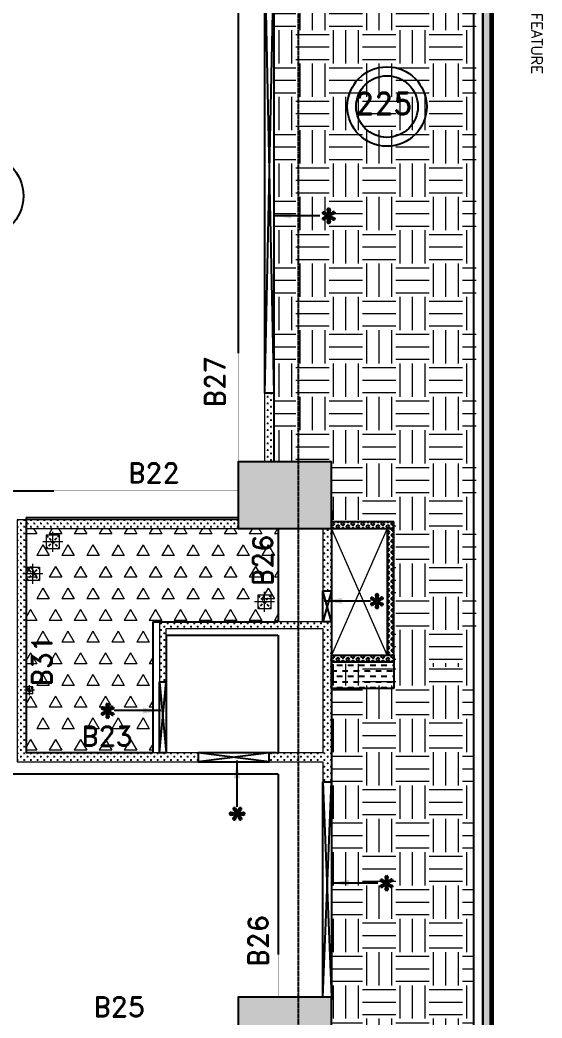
# Model space of a CAD drawing. Header units: millimetres. Extents: x 2061841 to 105821645, y -77612 to 48520811.
# Drawn here: x 2460002 to 2465872, y 3191 to 14425 of the extents above; entities that cross this region are included whole.
import ezdxf

# ---------------------------------------------------------------- set-up
doc = ezdxf.new("R2010")
doc.units = ezdxf.units.MM
doc.header["$LTSCALE"] = 10
doc.header["$MEASUREMENT"] = 0
for name, pattern in [('$0$HIDDEN', [0.375, 0.25, -0.125]), ('CENTER', [2, 1.25, -0.25, 0.25, -0.25]), ('HIDDEN2', [4.7625, 3.175, -1.5875])]:
    doc.linetypes.add(name, pattern=pattern)
for name, color, linetype, lineweight in [('0-PL-DP CUTOUT', 32, 'Continuous', 9), ('s-opening text', 4, 'Continuous', 9), ('vin nonstrwall', 3, 'Continuous', 9), ('VIN SUNK HATCH', 8, 'Continuous', 0), ('VIN_COLUMN HATCH', 33, 'Continuous', 20), ('VIN_CUT OUT', 6, 'Continuous', 9)]:
    doc.layers.add(name, color=color, linetype=linetype, lineweight=lineweight)
for name, color, linetype in [('A-Comments', 30, 'Continuous'), ('A-FLOR-HIDN', 8, 'HIDDEN2'), ('A-Grid-Tower', 8, 'CENTER'), ('A-HATCH', 8, 'Continuous'), ('BEAM NO', 2, 'Continuous'), ('khuraa', 6, 'Continuous'), ('S-OPENING', 6, 'Continuous'), ('S-TEXT', 2, 'Continuous'), ('UPSTAND RCC', 171, 'Continuous'), ('VIN_BEAM', 4, 'Continuous'), ('VIN_COLUMN', 1, 'Continuous'), ('VIN_SLAB THK', 2, 'Continuous')]:
    doc.layers.add(name, color=color, linetype=linetype)
doc.styles.add('200', font='romand.shx', dxfattribs={"width": 0.8, "height": 225})
doc.styles.add('MAH', font='romand.shx', dxfattribs={"height": 210})
doc.styles.add('RT', font='romant.shx', dxfattribs={"height": 250})
doc.styles.add('ST', font='romand.shx', dxfattribs={"height": 4})
doc.styles.add('WD-20', font='romans.shx', dxfattribs={"height": 30})
doc.dimstyles.new('GR1', dxfattribs={"dimtxt": 225, "dimasz": 125, "dimexe": 125, "dimexo": 100, "dimgap": 50, "dimtad": 1, "dimdec": 0, "dimzin": 3, "dimdsep": 46, "dimtxsty": '200', "dimblk1": 'OBLIQUE', "dimblk2": 'OBLIQUE', "dimsah": 1, "dimcen": 0.0625, "dimdle": 125, "dimclrd": 3, "dimclre": 3, "dimclrt": 2, "dimadec": 0, "dimazin": 0, "dimtfac": 1, "dimtdec": 0, "dimtix": 1, "dimtmove": 0, "dimatfit": 3, "dimfxl": 1, "dimtolj": 1, "dimtzin": 0, "dimarcsym": 0})
pattern_1 = [(0, (-40796.55, 68383.67), (37.5, 37.5), [18.75, -56.25]), (90, (-40787.174, 68374.296), (-37.5, 37.5), [18.75, -56.25])]

# ---------------------------------------------------------------- blocks, each defined once
blk = doc.blocks.new('_Oblique')
at = {"color": 0, "linetype": 'ByBlock', "lineweight": -2}
blk.add_line((-0.5, -0.5), (0.5, 0.5), dxfattribs=at)

msp = doc.modelspace()

# ---------------------------------------------------------------- hatches: boundary and pattern name
at = {"layer": 'A-Comments'}
h = msp.add_hatch(color=8, dxfattribs=at)
h.dxf.hatch_style = 1
h.paths.add_polyline_path([(2455255.5, 2200.3), (2455355.5, 2200.3), (2455355.5, 1175.3, 0.4142131), (2455755.5, 775.3), (2464305.5, 775.3, 0.4142136), (2465205.5, 1675.3), (2465205.5, 22925.3), (2465305.5, 22925.3), (2465305.5, 1675.3, -0.4142136), (2464305.5, 675.3), (2455755.5, 675.3, -0.4142131), (2455255.5, 1175.3)])
h = msp.add_hatch(dxfattribs=at)
h.set_pattern_fill('HONEY', color=8, scale=200)
h.set_pattern_definition([(0, (-2567435.446, -190624.363), (37.5, 21.65063509), [25, -50]), (120, (-2567435.446, -190624.363), (-37.5, 21.65063509), [25, -50]), (60, (-2567435.446, -190624.363), (8e-15, 43.30127019), [-50, 25])])
h.paths.add_polyline_path([(2455255.5, 2200.3), (2455355.5, 2200.3), (2455355.5, 1175.2, 0.4142131), (2455755.5, 775.2), (2464305.5, 775.2, 0.4142136), (2465205.5, 1675.2), (2465205.5, 22925.2), (2465305.5, 22925.2), (2465305.5, 1675.2, -0.4142136), (2464305.5, 675.2), (2455755.5, 675.2, -0.4142131), (2455255.5, 1175.2)])
at = {"layer": 'khuraa'}
h = msp.add_hatch(dxfattribs=at)
h.set_pattern_fill('DASH', color=256, scale=500, angle=180)
h.set_pattern_definition([(180, (-204310.925, -123653.24), (-62.5, -62.5), [62.5, -62.5])])
h.paths.add_polyline_path([(2464167.8, 7200.3), (2464205.7, 7200.2), (2464205.7, 6900.2), (2463505.6, 6900.3), (2463505.6, 7200.3)])
at = {"layer": 'UPSTAND RCC'}
h = msp.add_hatch(dxfattribs=at)
h.set_pattern_fill('HEX', color=256, scale=150)
h.set_pattern_definition([(0, (2438255.496, 38975.31), (0, 32.475953), [18.75, -37.5]), (120, (2438255.496, 38975.31), (-28.125, -16.237976), [18.75, -37.5]), (60, (2438274.246, 38975.31), (-28.125, 16.237976), [18.75, -37.5])])
h.paths.add_polyline_path([(2464205.5, 8700.2), (2464130.5, 8700.2), (2464130.5, 7275.3), (2464205.5, 7275.3), (2464205.5, 8700.2)])
h.paths.add_polyline_path([(2464205.5, 8775.3), (2463505.5, 8775.3), (2463505.5, 8700.3), (2464205.5, 8700.3), (2464205.5, 8775.3)])
h.paths.add_polyline_path([(2464205.5, 7200.3), (2463505.5, 7200.3), (2463505.5, 7275.3), (2464205.5, 7275.3), (2464205.5, 7200.3)])
at = {"layer": 'vin nonstrwall'}
h = msp.add_hatch(dxfattribs=at)
h.set_pattern_fill('CROSS', color=256, scale=150)
h.set_pattern_definition(pattern_1)
h.paths.add_polyline_path([(2462755.5, 10225.3), (2462855.5, 10225.3), (2462855.5, 9450.3), (2462755.5, 9450.3)])
h = msp.add_hatch(dxfattribs=at)
h.set_pattern_fill('CROSS', color=256, scale=150)
h.set_pattern_definition(pattern_1)
edge = h.paths.add_edge_path()
edge.add_line((2459920.5, 6075.3), (2462005.5, 6075.3))
edge.add_line((2462005.5, 6075.3), (2462005.5, 6175.3))
edge.add_line((2462005.5, 6175.3), (2460070.5, 6175.3))
edge.add_line((2460070.5, 6175.3), (2460070.5, 8700.3))
edge.add_line((2460070.5, 8700.3), (2462455.5, 8700.3))
edge.add_line((2462455.5, 8700.3), (2462455.5, 8800.3))
edge.add_line((2462455.5, 8800.3), (2459970.5, 8800.3))
edge.add_line((2459970.5, 8800.3), (2459970.5, 6175.3))
edge.add_line((2459970.5, 6175.3), (2459970.5, 6175.3))
edge.add_line((2459970.5, 6175.3), (2459970.5, 6075.3))
h = msp.add_hatch(dxfattribs=at)
h.set_pattern_fill('CROSS', color=256, scale=150)
h.set_pattern_definition(pattern_1)
h.paths.add_polyline_path([(2463505.5, 8000.3), (2463505.5, 8700.3), (2463405.5, 8700.3), (2463405.5, 8000.3)])
h = msp.add_hatch(dxfattribs=at)
h.set_pattern_fill('CROSS', color=256, scale=150)
h.set_pattern_definition(pattern_1)
h.paths.add_polyline_path([(2463405.5, 7650.3), (2461570.5, 7650.3), (2461570.5, 6975.3), (2461645.5, 6975.3), (2461645.5, 7575.3), (2463405.5, 7575.3), (2463405.5, 7650.3)])
h = msp.add_hatch(dxfattribs=at)
h.set_pattern_fill('CROSS', color=256, scale=150)
h.set_pattern_definition(pattern_1)
edge = h.paths.add_edge_path()
edge.add_line((2463505.5, 5825.3), (2463505.5, 7650.3))
edge.add_line((2463505.5, 7650.3), (2463405.5, 7650.3))
edge.add_line((2463405.5, 7650.3), (2463405.5, 6175.3))
edge.add_line((2463405.5, 6175.3), (2462805.5, 6175.3))
edge.add_line((2462805.5, 6175.3), (2462805.5, 6075.3))
edge.add_line((2462805.5, 6075.3), (2463405.5, 6075.3))
edge.add_line((2463405.5, 6075.3), (2463405.5, 5850.3))
edge.add_line((2463405.5, 5850.3), (2463505.5, 5850.3))
at = {"layer": 'VIN SUNK HATCH'}
h = msp.add_hatch(dxfattribs=at)
h.set_pattern_fill('EARTH', color=8, scale=1500, angle=180)
h.set_pattern_definition([(0, (-3646.26, 480.24), (375, 375), [375, -375]), (0, (-3646.26, 620.86), (375, 375), [375, -375]), (0, (-3646.26, 761.5), (375, 375), [375, -375]), (90, (-3599.4, 808.36), (-375, 375), [375, -375]), (90, (-3458.76, 808.36), (-375, 375), [375, -375]), (90, (-3318.14, 808.36), (-375, 375), [375, -375])])
h.paths.add_polyline_path([(2463505.4, 19025.3), (2463905.4, 19025.3), (2463905.5, 19425.3), (2465130.5, 19425.3), (2465130.5, 7144.9), (2464205.4, 7144.9), (2464205.5, 8800.3), (2463505.4, 8800.2), (2463505.5, 9450.3), (2462855.5, 9450.3), (2462855.5, 15275.3), (2463505.5, 15275.3), (2463505.5, 16525.3)])
h = msp.add_hatch(dxfattribs=at)
h.set_pattern_fill('TRIANG', color=8, scale=750, angle=180)
h.set_pattern_definition([(240, (-8130.54, 480.24), (140.625, -243.569645), [140.625, -140.625]), (300, (-8130.54, 480.24), (281.25, -2e-07), [140.625, -140.625]), (180, (-8060.22, 358.45), (-140.625, -243.569645), [140.625, -140.625])])
h.paths.add_polyline_path([(2461495.5, 6175.3), (2461495.5, 7650.3), (2462900.4, 7650.3), (2462900.4, 8700.3), (2460070.5, 8700.3), (2460070.5, 6175.3)])
h = msp.add_hatch(dxfattribs=at)
h.set_pattern_fill('EARTH', color=8, scale=1500, angle=180)
h.set_pattern_definition([(0, (-3646.26, 230.24), (375, 375), [375, -375]), (0, (-3646.26, 370.86), (375, 375), [375, -375]), (0, (-3646.26, 511.5), (375, 375), [375, -375]), (90, (-3599.4, 558.36), (-375, 375), [375, -375]), (90, (-3458.76, 558.36), (-375, 375), [375, -375]), (90, (-3318.14, 558.36), (-375, 375), [375, -375])])
edge = h.paths.add_edge_path()
edge.add_line((2465099.2, 1578.6), (2464967, 1228.5))
edge.add_line((2464967, 1228.5), (2464706.7, 986.2))
edge.add_line((2464706.7, 986.2), (2464349.4, 879.6))
edge.add_line((2464349.4, 879.6), (2455755.5, 878.3))
edge.add_arc((2455752.5, 1175.4), 297.1, 179.43352, 270.57112, ccw=False)
edge.add_line((2455455.5, 1178.3), (2455455.5, 2275.3))
edge.add_line((2455455.5, 2275.3), (2455655.4, 2275.3))
edge.add_line((2455655.4, 2275.3), (2455655.4, 2475.3))
edge.add_line((2455655.4, 2475.3), (2463505.5, 2475.3))
edge.add_line((2463505.5, 2475.3), (2463505.4, 7175.3))
edge.add_line((2463505.4, 7175.3), (2465105.5, 7184.9))
edge.add_line((2465105.5, 7184.9), (2465099.2, 1578.6))
at = {"layer": 'VIN_COLUMN HATCH'}
h = msp.add_hatch(color=256, dxfattribs=at)
h.dxf.hatch_style = 1
h.paths.add_polyline_path([(2462455.5, 8700.3), (2463505.5, 8700.3), (2463505.5, 9450.3), (2462455.5, 9450.3)])
h = msp.add_hatch(color=256, dxfattribs=at)
h.dxf.hatch_style = 1
h.paths.add_polyline_path([(2462455.5, 2475.3), (2463505.5, 2475.3), (2463505.5, 3425.3), (2462455.5, 3425.3)])

# ---------------------------------------------------------------- linework, layer by layer
at = {"layer": '0-PL-DP CUTOUT', "color": 32, "ltscale": 15, "extrusion": (-8.41183e-09, 2.01816e-08, 1)}
for p, q in [((2460370.5, 8437.7, -643584.3), (2460370.5, 8662.7, -643584.3)), ((2460483, 8550.2, -643584.3), (2460258, 8550.2, -643584.3)), ((2462750.4, 7762.7, -643584.3), (2462750.4, 7987.7, -643584.3)), ((2462862.9, 7875.2, -643584.3), (2462637.9, 7875.2, -643584.3)), ((2460164.2, 6880, -643584.3), (2460051.7, 6880, -643584.3)), ((2460108, 6823.7, -643584.3), (2460108, 6936.2, -643584.3))]:
    msp.add_line(p, q, dxfattribs=at)
at = {"layer": '0-PL-DP CUTOUT', "color": 32, "ltscale": 15, "extrusion": (-2.01816e-08, 8.41183e-09, 1)}
for p, q in [((2460145.5, 8077.8, -643583.9), (2460145.5, 8302.8, -643583.9)), ((2460258, 8190.3, -643583.9), (2460033, 8190.3, -643583.9))]:
    msp.add_line(p, q, dxfattribs=at)
at = {"layer": '0-PL-DP CUTOUT', "color": 32, "extrusion": (-8.41183e-09, 2.01816e-08, 1), "elevation": -643584.3}
for points in [[(2460295.5, 8625.3), (2460295.5, 8475.3), (2460445.5, 8475.3), (2460445.5, 8625.3)], [(2462675.4, 7950.2), (2462675.4, 7800.2), (2462825.4, 7800.2), (2462825.4, 7950.2)], [(2460070.5, 6917.5), (2460070.5, 6842.5), (2460145.5, 6842.5), (2460145.5, 6917.5)]]:
    msp.add_lwpolyline(points, close=True, dxfattribs=at)
at = {"layer": '0-PL-DP CUTOUT', "color": 32, "extrusion": (-2.01816e-08, 8.41183e-09, 1), "elevation": -643584}
msp.add_lwpolyline([(2460070.5, 8265.3), (2460220.5, 8265.3), (2460220.5, 8115.3), (2460070.5, 8115.3)], close=True, dxfattribs=at)
at = {"layer": 'A-Comments', "color": 33}
for p, q in [((2465205.5, 1675.3, -643584.3), (2465205.5, 22925.3, -643584.3)), ((2465305.5, 22925.3, -643584.3), (2465305.5, 1675.3, -643584.3))]:
    msp.add_line(p, q, dxfattribs=at)
at = {"layer": 'A-Comments', "color": 4}
for p, q in [((2465205.5, 1675.3, -643584.3), (2465205.5, 22925.3, -643584.3)), ((2465205.5, 22925.3, -643584.3), (2465205.5, 1675.3, -643584.3)), ((2465305.5, 22925.3, -643584.3), (2465305.5, 1675.3, -643584.3)), ((2465305.5, 22925.3, -643584.3), (2465305.5, 1675.3, -643584.3))]:
    msp.add_line(p, q, dxfattribs=at)
at = {"layer": 'A-FLOR-HIDN', "color": 32, "extrusion": (-8.41183e-09, 2.01816e-08, 1)}
for p, q in [((2460295.5, 8625.2, -643584.3), (2460445.5, 8475.2, -643584.3)), ((2460445.5, 8625.2, -643584.3), (2460295.5, 8475.2, -643584.3)), ((2462675.4, 7950.2, -643584.3), (2462825.4, 7800.2, -643584.3)), ((2462825.4, 7950.2, -643584.3), (2462675.4, 7800.2, -643584.3)), ((2460070.5, 6917.5, -643584.3), (2460145.5, 6842.5, -643584.3)), ((2460145.5, 6917.5, -643584.3), (2460070.5, 6842.5, -643584.3))]:
    msp.add_line(p, q, dxfattribs=at)
at = {"layer": 'A-FLOR-HIDN', "color": 32, "extrusion": (-2.01816e-08, 8.41183e-09, 1)}
for p, q in [((2460070.5, 8265.3, -643583.9), (2460220.5, 8115.3, -643583.9)), ((2460070.5, 8115.3, -643583.9), (2460220.5, 8265.3, -643583.9))]:
    msp.add_line(p, q, dxfattribs=at)
at = {"layer": 'A-Grid-Tower'}
msp.add_line((2463130.5, 42217.8, -643584.3), (2463130.5, 675.2, -643584.3), dxfattribs=at)
at = {"layer": 'A-HATCH', "color": 7, "const_width": 50, "elevation": -643584.3}
msp.add_lwpolyline([(2436455.5, 39775.3), (2436455.5, 1675.3, 0.4142178), (2437455.5, 675.3), (2446005.5, 675.3, 0.4142131), (2446505.5, 1175.3), (2446505.5, 7175.3), (2447980.5, 7175.3), (2447980.5, 8525.3), (2449180.5, 8525.3), (2449180.5, 4825.3), (2452580.5, 4825.3), (2452580.5, 8525.3), (2453780.5, 8525.3), (2453780.5, 7175.3), (2455255.5, 7175.3), (2455255.5, 1175.3, 0.4142131), (2455755.5, 675.3), (2464305.5, 675.3, 0.4142136), (2465305.5, 1675.3), (2465305.5, 39775.3, 0.4142136)], format="xyb", dxfattribs=at)
at = {"layer": 'khuraa', "elevation": -643584.3}
msp.add_lwpolyline([(2464205.6, 6900.3), (2463505.6, 6900.3), (2463505.6, 7200.3), (2464205.6, 7200.3)], close=True, dxfattribs=at)
at = {"layer": 'S-OPENING'}
for p, q in [((2462755.5, 10225.3, -643584.3), (2462855.5, 15025.3, -643584.3)), ((2462755.5, 15025.3, -643584.3), (2462855.5, 10225.3, -643584.3)), ((2463505.5, 7650.3, -643584.3), (2463405.5, 8000.3, -643584.3)), ((2463505.5, 8000.3, -643584.3), (2463405.5, 7650.3, -643584.3)), ((2461570.5, 6175.3, -643584.3), (2461645.5, 6975.3, -643584.3)), ((2461570.5, 6973.7, -643584.3), (2461645.5, 6175.3, -643584.3)), ((2462805.5, 6175.3, -643584.3), (2462005.5, 6075.3, -643584.3)), ((2462805.5, 6075.3, -643584.3), (2462005.5, 6175.3, -643584.3)), ((2463405.5, 3425.3, -643584.3), (2463505.5, 5850.3, -643584.3)), ((2463405.5, 5850.3, -643584.3), (2463505.5, 3425.3, -643584.3))]:
    msp.add_line(p, q, dxfattribs=at)
at = {"layer": 'S-OPENING', "elevation": -643584.3}
for points in [[(2462755.5, 15025.3), (2462855.5, 15025.3), (2462855.5, 10225.3), (2462755.5, 10225.3)], [(2462755.5, 15025.3), (2462855.5, 15025.3), (2462855.5, 10225.3), (2462755.5, 10225.3)], [(2463405.5, 8000.3), (2463505.5, 8000.3), (2463505.5, 7650.3), (2463405.5, 7650.3)], [(2461570.5, 6975.3), (2461645.5, 6975.3), (2461645.5, 6175.3), (2461570.5, 6175.3)], [(2462005.5, 6175.3), (2462005.5, 6075.3), (2462805.5, 6075.3), (2462805.5, 6175.3)], [(2463405.5, 5850.3), (2463505.5, 5850.3), (2463505.5, 3425.3), (2463405.5, 3425.3)], [(2463405.5, 5850.3), (2463505.5, 5850.3), (2463505.5, 3425.3), (2463405.5, 3425.3)]]:
    msp.add_lwpolyline(points, close=True, dxfattribs=at)
at = {"layer": 'UPSTAND RCC', "elevation": -643584.3}
for points in [[(2464205.5, 8775.3), (2463505.5, 8775.3), (2463505.5, 8700.3), (2464205.5, 8700.3)], [(2464205.5, 8700.2), (2464130.5, 8700.2), (2464130.5, 7275.3), (2464205.5, 7275.3)], [(2464205.5, 7200.3), (2463505.5, 7200.3), (2463505.5, 7275.3), (2464205.5, 7275.3)]]:
    msp.add_lwpolyline(points, close=True, dxfattribs=at)
at = {"layer": 'vin nonstrwall', "elevation": -643584.3}
for points in [[(2462755.5, 10225.3), (2462855.5, 10225.3), (2462855.5, 9450.3), (2462755.5, 9450.3)], [(2463405.5, 8000.3), (2463505.5, 8000.3), (2463505.5, 8700.3), (2463405.5, 8700.3)], [(2463405.5, 6075.3), (2463405.5, 5850.3), (2463505.5, 5850.3), (2463505.5, 7650.3), (2463405.5, 7650.3), (2463405.5, 7650.3), (2461570.5, 7650.3), (2461570.5, 6975.3), (2461645.5, 6975.3), (2461645.5, 7575.3), (2463405.5, 7575.3), (2463405.5, 6175.3), (2462805.5, 6175.3), (2462805.5, 6075.3)]]:
    msp.add_lwpolyline(points, close=True, dxfattribs=at)
msp.add_lwpolyline([(2459970.5, 6075.3), (2462005.5, 6075.3), (2462005.5, 6175.3), (2460070.5, 6175.3), (2460070.5, 8700.3), (2462455.5, 8700.3), (2462455.5, 8800.3), (2459970.5, 8800.3), (2459970.5, 6175.3), (2459970.5, 6175.3), (2459970.5, 6075.3)], dxfattribs=at)
at = {"layer": 'VIN_BEAM', "linetype": '$0$HIDDEN'}
for p, q in [((2462455.4, 15325.3, -643584.3), (2462455.5, 9089.5, -643584.3)), ((2456105.5, 9125.3, -643584.3), (2462455.5, 9125.3, -643584.3)), ((2461645.5, 7500.3, -643584.3), (2461645.5, 6175.3, -643584.3)), ((2461645.5, 7500.3, -643584.3), (2462900.4, 7500.3, -643584.3)), ((2462905.5, 7500.3, -643584.3), (2462905.5, 6175.3, -643584.3)), ((2462880.6, 6175.3, -643584.3), (2461645.5, 6175.3, -643584.3)), ((2462905.5, 5935.3, -643584.3), (2458920.5, 5935.3, -643584.3)), ((2462905.5, 5935.3, -643584.3), (2462905.5, 3425.3, -643584.3))]:
    msp.add_line(p, q, dxfattribs=at)
at = {"layer": 'VIN_BEAM'}
for p, q in [((2462855.5, 15250.3, -643584.3), (2462855.5, 9450.3, -643584.3)), ((2463505.4, 8905.4, -643584.3), (2463505.5, 3757.5, -643584.3)), ((2460070.5, 8825.3, -643584.3), (2460070.5, 6175.3, -643584.3)), ((2460070.5, 8825.3, -643584.3), (2462455.5, 8825.3, -643584.3)), ((2463505.6, 8565.8, -643583.4), (2463505.6, 7200.3, -643583.4)), ((2461495.5, 7650.3, -643584.3), (2461495.5, 6175.3, -643584.3)), ((2461495.5, 7650.3, -643584.3), (2462900.4, 7650.3, -643584.3)), ((2461495.5, 6175.3, -643584.3), (2460070.5, 6175.3, -643584.3)), ((2461570.5, 6175.3, -643584.3), (2461570.5, 6175.3, -643584.3)), ((2463505.5, 3525.3, -643584.3), (2463505.5, 3397.1, -643584.3))]:
    msp.add_line(p, q, dxfattribs=at)
at = {"layer": 'VIN_BEAM', "linetype": 'ByBlock'}
msp.add_line((2462905.5, 8700, -643584.3), (2462905.5, 7650.3, -643584.3), dxfattribs=at)
at = {"layer": 'VIN_BEAM', "elevation": -643584.3}
for points in [[(2455255.5, 2475.3), (2455255.5, 1175.3, 0.4142136), (2455755.5, 675.3), (2464305.5, 675.3, 0.4142136), (2465305.5, 1675.3), (2465305.5, 19425.3)], [(2455455.5, 2478.3), (2455455.5, 1178.3, 0.4142136), (2455755.5, 878.3), (2464305.5, 878.3, 0.4142136), (2465105.5, 1678.3), (2465105.5, 19425.3)]]:
    msp.add_lwpolyline(points, format="xyb", dxfattribs=at)
at = {"layer": 'VIN_COLUMN', "ltscale": 125, "elevation": -643584.3}
for points in [[(2462455.5, 8700.3), (2463505.5, 8700.3), (2463505.5, 9450.3), (2462455.5, 9450.3)], [(2462455.5, 2475.3), (2463505.5, 2475.3), (2463505.5, 3425.3), (2462455.5, 3425.3)]]:
    msp.add_lwpolyline(points, close=True, dxfattribs=at)
at = {"layer": 'VIN_CUT OUT'}
for p, q in [((2464130.5, 8700.2, -643584.3), (2463505.4, 7275.2, -643584.3)), ((2464130.5, 7275.2, -643584.3), (2463505.5, 8700, -643584.3))]:
    msp.add_line(p, q, dxfattribs=at)
at = {"layer": 'VIN_CUT OUT', "elevation": -643584.3}
msp.add_lwpolyline([(2464130.5, 8700.2), (2463505.4, 8700.2), (2463505.4, 7275.3), (2464130.5, 7275.3)], close=True, dxfattribs=at)
at = {"layer": 'VIN_SLAB THK', "color": 2, "linetype": 'Continuous', "ltscale": 0.25}
for centre, radius in [((2464128.6, 13450.7, -643584.3), 447.1), ((2464128.6, 13450.7, -643584.3), 347.1), ((2459567.6, 12444.1, -643584.3), 472.1)]:
    msp.add_circle(centre, radius, dxfattribs=at)

# ---------------------------------------------------------------- texts
at = {"layer": 'BEAM NO', "color": 4, "style": 'MAH'}
for s, p in [('B27', (2462306.8, 10066.2, -643584.3)), ('B26', (2462843.3, 8053.2, -643584.3)), ('B31', (2460360.2, 6926, -643196.1)), ('B26', (2462793.3, 3771, -643584.3))]:
    msp.add_text(s, height=225, rotation=90, dxfattribs=at).set_placement(p)
for s, p in [('B22', (2461217.9, 9213.5, -643584.3)), ('B23', (2460691.9, 6251.3, -643584.3)), ('B25', (2460828.9, 3205.5, -643584.3))]:
    msp.add_text(s, height=225, dxfattribs=at).set_placement(p)
at = {"layer": 's-opening text', "style": 'RT', "text_generation_flag": 4}
for rotation, p in [(180, (2463576, 12006, -643584.3)), (180, (2464117.4, 7668, -643584.3)), (180, (2461088.5, 6433, -643584.3)), (270, (2462659.1, 5593.9, -643584.3)), (180, (2464226, 4493.5, -643584.3))]:
    msp.add_text('*', height=300, rotation=rotation, dxfattribs=at).set_placement(p)
at = {"layer": 'S-TEXT', "color": 6, "style": 'WD-20'}
msp.add_text('ELEVATIONAL FEATURE  ', height=120, rotation=270, dxfattribs=at).set_placement((2465751.8, 15582, -643584.3))
at = {"layer": 'VIN_SLAB THK', "color": 2, "linetype": 'Continuous', "ltscale": 0.25, "style": 'ST'}
msp.add_text('225', height=250, dxfattribs=at).set_placement((2463771.3, 13360.5, -643584.3))

# ---------------------------------------------------------------- leaders
at = {"layer": 's-opening text'}
for points in [[(2462851.8, 12224.3, -643584.3), (2463373.8, 12224.3, -643584.3)], [(2463420.9, 7886.3, -643584.3), (2463942.9, 7886.3, -643584.3)], [(2461584.1, 6651.3, -643584.3), (2461062.1, 6651.3, -643584.3)], [(2462440.8, 6089.5, -643584.3), (2462440.8, 5567.6, -643584.3)], [(2463501.8, 4711.8, -643584.3), (2464023.8, 4711.8, -643584.3)]]:
    msp.add_leader(points, dimstyle='GR1', override={"dimasz": 200, "dimtad": 0, "dimfxl": 125}, dxfattribs=at)

doc.saveas('drawing.dxf')
